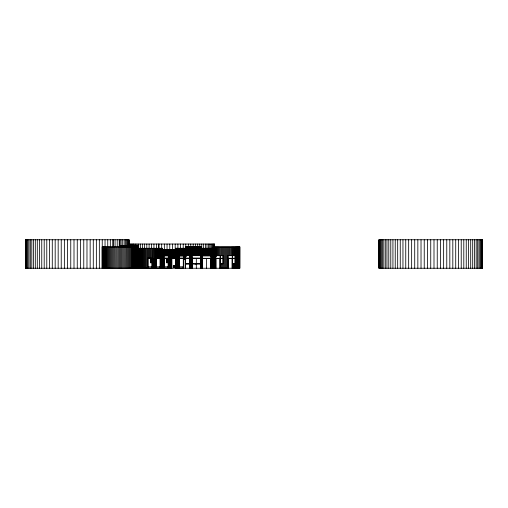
<?xml version="1.0" encoding="UTF-8"?>
<svg xmlns="http://www.w3.org/2000/svg" width="508" height="508" viewBox="0 0 508 508"><rect width="100%" height="100%" fill="white"/><g stroke="black" fill="none" stroke-linecap="round" stroke-linejoin="round"><path stroke-width="0.76" d="M163.792 258.997L163.792 268.243L163.798 255.422L168.548 255.422L168.548 268.243M171.666 258.509L171.666 268.243L171.666 258.509L175.939 258.509L175.939 268.243L175.939 258.509M189.687 258.509L189.687 268.243L189.687 258.509L185.414 258.509L185.414 268.243L185.414 258.388M196.323 268.243L196.323 258.509M201.949 268.243L201.949 258.75L200.393 258.75M119.945 245.453L138.697 245.453M136.754 246.882L102.102 246.882L102.133 268.243M185.496 246.882L201.162 246.882L201.225 259.042M214.008 246.882L239.884 246.882L239.852 268.243L25.4 268.243L25.4 239.757L129.121 239.757L129.121 244.031M136.43 248.304L162.541 248.304L162.541 249.726M186.506 248.304L175.444 248.304L175.431 249.726M200.889 248.304L216.573 248.304M162.204 249.726L176.955 249.726M200.831 255.422L191.814 255.422L191.814 268.243L191.859 246.882M202.108 255.422L211.131 255.422M223.177 255.422L215.576 255.422L215.576 268.243M200.596 255.664L192.049 255.664L192.049 258.274L200.596 258.274M232.258 255.664L227.99 255.664L227.99 258.274L232.258 258.274L232.194 246.882M164.04 258.153L168.307 258.153M179.146 258.153L183.42 258.153M185.414 258.153L189.687 258.153M192.049 258.153L200.596 258.153M152.375 258.274L147.631 258.274L147.631 268.243M160.496 258.274L155.753 258.274L155.753 268.243M202.349 258.509L210.89 258.509M151.797 258.75L153.226 258.75L153.226 268.243M175.965 258.75L178.098 258.75L178.098 268.243M183.642 258.75L185.972 258.75M183.598 258.864L185.998 258.864M190.633 258.864L190.544 268.243M156.267 258.997L155.308 258.997L155.308 268.243L155.359 259.042M175.679 258.985L177.99 258.985M200.343 258.985L201.86 258.985L201.86 268.243M176.359 259.042L177.927 259.042L177.927 268.243L178.073 248.304M200.317 259.042L201.86 259.042M189.509 263.595L189.217 263.969M200.419 263.595L200.127 263.969M223.177 263.728L220.326 263.728L220.326 268.243M185.89 263.823L189.332 263.823M192.411 263.823L196.145 263.969M189.509 263.969L185.655 263.969L185.655 263.595L185.947 263.969M200.419 263.969L196.571 263.969L196.571 263.595L196.863 263.969M173.317 265.792L174.263 265.855M173.317 265.9L174.263 265.913M173.317 266.033L174.263 266.078M173.317 266.148L174.263 266.16M173.317 266.281L174.263 266.268M173.317 266.382L174.263 266.402M173.317 266.516L174.263 266.503L173.317 266.624M173.317 266.7L174.263 266.687M173.317 266.757L174.263 266.738M173.317 266.871L174.263 266.935M173.317 266.979L174.263 267.056M173.317 267.094L174.263 267.157L174.263 265.748L173.317 265.779L173.317 267.17L174.263 267.17M482.498 239.757L482.498 268.243M482.194 239.757L482.194 268.243M481.679 239.757L481.679 268.243M480.968 239.757L480.968 268.243M480.06 239.757L480.06 268.243M478.955 239.757L478.955 268.243M477.666 239.757L477.666 268.243M476.186 239.757L476.186 268.243M474.529 239.757L474.529 268.243M472.694 239.757L472.694 268.243M470.7 239.757L470.7 268.243M468.541 239.757L468.541 268.243M466.242 239.757L466.242 268.243M463.798 239.757L463.798 268.243M461.22 239.757L461.22 268.243M458.527 239.757L458.527 268.243M455.72 239.757L455.72 268.243M452.819 239.757L452.819 268.243M449.828 239.757L449.828 268.243M446.767 239.757L446.767 268.243M443.636 239.757L443.636 268.243M440.455 239.757L440.455 268.243M437.242 239.757L437.242 268.243M433.997 239.757L433.997 268.243M430.74 239.757L430.74 268.243M427.482 239.757L427.482 268.243M424.237 239.757L424.237 268.243M421.024 239.757L421.024 268.243M417.843 239.757L417.843 268.243M414.712 239.757L414.712 268.243M411.645 239.757L411.645 268.243M408.661 239.757L408.661 268.243M405.752 239.757L405.752 268.243M402.952 239.757L402.952 268.243M400.253 239.757L400.253 268.243M397.681 239.757L397.681 268.243M395.237 239.757L395.237 268.243M392.932 239.757L392.932 268.243M390.779 239.757L390.779 268.243M388.785 239.757L388.785 268.243M386.95 239.757L386.95 268.243M385.293 239.757L385.293 268.243M383.813 239.757L383.813 268.243M382.518 239.757L382.518 268.243M381.419 239.757L381.419 268.243M380.505 239.757L380.505 268.243M379.793 239.757L379.793 268.243M379.285 239.757L379.285 268.243M378.981 239.757L378.981 268.243M239.763 246.882L239.763 268.243M239.617 246.882L239.617 268.243M239.414 246.882L239.414 268.243M239.154 246.882L239.154 268.243M238.843 246.882L238.843 268.243M238.468 246.882L238.468 268.243M238.049 246.882L238.049 268.243M237.573 246.882L237.573 268.243M237.052 246.882L237.052 268.243M236.48 246.882L236.48 268.243M235.864 246.882L235.864 268.243M235.204 246.882L235.204 268.243M234.506 246.882L234.506 255.581M234.506 263.493L234.506 268.243M233.769 246.882L233.769 255.581M233.769 263.493L233.769 268.243M232.994 246.882L232.994 255.581M232.994 263.493L232.994 268.243M232.499 268.243L232.499 263.728L235.344 263.728L235.344 255.422L227.749 255.422L227.749 268.243M232.258 268.243L232.258 258.509L227.99 258.509L227.99 268.243M232.143 268.243L232.143 258.629L228.105 258.629L228.105 268.243M231.362 246.882L231.362 255.581M230.511 246.882L230.511 255.581M229.629 246.882L229.629 255.581M228.74 246.882L228.74 255.581M227.825 246.882L227.825 268.243M226.905 246.882L226.905 268.243M225.977 246.882L225.977 268.243M225.05 246.882L225.05 268.243M224.117 246.882L224.117 268.243M223.19 246.882L223.19 268.243M222.269 246.882L222.269 255.581M222.269 263.493L222.269 268.243M221.361 246.882L221.361 255.581M221.361 263.493L221.361 268.243M220.466 246.882L220.466 255.581M220.466 263.493L220.466 268.243M220.091 268.243L220.091 258.509L215.817 258.509L215.817 268.243M219.97 268.243L219.97 258.629L215.932 258.629L215.932 268.243M219.589 246.882L219.589 255.581M218.732 246.882L218.732 255.581M217.9 246.882L217.9 255.581M217.1 246.882L217.1 255.581M216.503 248.304L216.573 255.975M216.408 248.304L216.408 255.975M216.325 246.882L216.325 255.581M216.281 248.304L216.281 255.975M216.116 248.304L216.116 255.975M215.919 248.304L215.919 255.975M215.684 248.304L215.684 255.975M215.589 246.882L215.589 248.463M215.417 248.304L215.417 268.243M215.119 248.304L215.119 268.243M214.89 246.882L214.89 248.463M214.782 248.304L214.782 268.243M214.516 248.717L214.528 244.031L128.588 244.031L128.594 245.453M214.427 248.304L214.427 268.243M214.338 244.031L214.363 248.717M214.236 246.882L214.236 248.463M213.989 244.031L214.033 268.243M213.62 248.304L213.62 268.243M213.474 244.031L213.474 248.717M213.176 248.304L213.176 268.243M212.789 244.031L212.712 268.243M212.223 248.304L212.223 268.243M211.938 244.031L211.938 248.717M211.715 248.304L211.715 268.243M211.195 248.304L211.131 268.243M210.934 244.031L210.934 248.717M210.89 268.243L210.89 258.388L202.349 258.388L202.349 268.243M210.776 258.509L210.776 268.243M210.649 248.304L210.649 255.975M210.096 248.304L210.096 255.975M209.766 244.031L209.766 248.717M209.531 248.304L209.531 255.975M208.959 248.304L208.959 255.975M208.451 244.031L208.375 255.975M207.791 248.304L207.791 255.975M207.201 248.304L207.201 255.975M206.985 244.031L206.985 248.717M206.61 248.304L206.61 255.975M206.616 258.509L206.616 268.243M206.026 248.304L206.026 255.975M205.442 248.304L205.442 255.975M205.378 244.031L205.378 248.717M204.87 248.304L204.87 255.975M204.305 248.304L204.305 255.975M203.746 248.304L203.746 255.975M203.638 244.031L203.638 248.304M203.206 248.304L203.206 255.975M202.686 248.304L202.686 255.975M202.463 258.509L202.463 268.243M202.178 248.304L202.108 268.243M201.771 244.031L201.689 259.042M201.098 246.882L201.117 259.042M201.022 246.882L201.022 258.75M200.914 246.882L200.831 268.243M200.774 246.882L200.774 258.75M200.609 246.882L200.596 268.243L200.596 258.509L192.049 258.509L192.049 268.243L192.049 258.388M200.412 246.882L200.476 268.243M200.362 263.773L196.685 263.773M200.19 246.882L200.19 255.581M199.942 246.882L199.942 255.581M199.784 244.031L199.784 246.882M199.663 246.882L199.663 255.581M199.365 246.882L199.365 255.581M199.041 246.882L199.041 255.581M198.691 246.882L198.691 255.581M198.323 246.882L198.323 255.581M197.929 246.882L197.929 255.581M197.682 244.031L197.682 246.882M197.523 246.882L197.523 255.581M197.104 246.882L197.104 255.581M196.666 246.882L196.666 255.581M196.209 246.882L196.209 255.581M195.853 263.969L196.145 263.595L196.088 264.039L192.411 263.773M195.745 246.882L195.745 255.581M195.478 244.031L195.478 246.882M195.275 246.882L195.275 255.581M194.793 246.882L194.793 255.581M194.31 246.882L194.31 255.581M193.821 246.882L193.821 255.581M193.326 246.882L193.326 255.581M193.18 244.031L193.18 246.882M192.837 246.882L192.837 255.581M192.348 246.882L192.348 255.581M192.17 258.509L192.17 268.243M191.376 246.882L191.376 268.243M190.906 246.882L190.906 268.243M190.792 244.031L190.792 246.882M190.633 258.75L190.633 268.243M190.443 246.882L190.443 268.243M189.992 246.882L189.992 258.75M189.922 268.243L189.922 255.422L185.179 255.422L185.179 268.243M189.554 246.882L189.554 255.581M189.567 258.509L189.567 268.243M189.128 246.882L189.128 255.581M188.722 246.882L188.722 255.581M188.328 244.031L188.335 255.581M187.966 246.882L187.966 255.581M187.617 246.882L187.617 255.581M187.293 246.882L187.293 255.581M186.988 246.882L186.988 255.581M186.715 246.882L186.715 255.581M186.461 246.882L186.506 255.975M186.423 248.304L186.423 255.975M186.239 246.882L186.284 255.975M186.042 246.882L186.119 255.975M185.941 248.304L185.941 255.975M185.877 246.882L185.877 248.304M185.795 244.031L185.738 255.975M185.636 246.882L185.636 248.304M185.553 246.882L185.534 268.243M185.28 248.304L185.28 259.042M185.026 248.304L185.026 259.042M184.76 248.304L184.76 259.042M184.48 248.304L184.48 259.042M184.182 248.304L184.182 259.042M183.871 248.304L183.871 259.042M183.655 268.243L183.655 255.422L178.911 255.422L178.911 268.243M183.553 248.304L183.553 255.975M183.42 268.243L183.42 258.509L179.146 258.509L179.146 268.243M183.299 258.509L183.299 268.243M183.21 244.031L183.223 255.975M182.886 248.304L182.886 255.975M182.543 248.304L182.543 255.975M182.194 248.304L182.194 255.975M181.845 248.304L181.845 255.975M181.489 248.304L181.489 255.975M181.127 248.304L181.127 255.975M180.772 248.304L180.772 255.975M180.569 244.031L180.569 248.304M180.416 248.304L180.416 255.975M180.061 248.304L180.061 255.975M179.711 248.304L179.711 255.975M179.368 248.304L179.368 255.975M179.267 258.509L179.267 268.243M179.032 248.304L179.032 268.243M178.702 248.304L178.702 268.243M178.384 248.304L178.384 268.243M177.895 244.031L177.895 248.304M177.781 248.304L177.781 259.042M177.552 248.304L177.552 259.042M177.495 248.304L177.495 259.042M177.229 248.304L177.229 259.042M177.07 259.906L177.07 266.833M176.975 248.304L176.975 259.042M176.886 249.726L176.886 258.985M176.74 248.304L176.79 258.985M176.663 249.726L176.682 258.985M176.517 248.304L176.511 258.985M176.32 248.304L176.327 258.985M176.181 268.243L176.181 258.274L171.431 258.274L171.431 268.243M176.136 248.304L176.117 258.985M175.971 248.304L175.971 249.726M175.876 249.726L175.876 258.21M175.831 248.304L175.831 249.726M175.825 268.243L175.825 258.629L171.787 258.629L171.787 268.243M175.711 248.304L175.711 249.726M175.609 248.304L175.609 258.21M175.533 248.304L175.476 249.726M175.317 249.726L175.317 258.21M175.196 244.031L175.196 249.726M175 249.726L175 258.21M174.663 249.726L174.663 258.21M174.301 249.726L174.301 258.21M173.92 249.726L173.92 258.21M173.52 249.726L173.52 258.21M173.101 249.726L173.101 258.21M172.669 249.726L172.669 258.21M172.485 244.031L172.485 249.726M172.225 249.726L172.225 258.21M171.768 249.726L171.768 258.21M171.298 249.726L171.298 268.243M170.821 249.726L170.821 268.243M170.332 249.726L170.332 268.243M169.843 249.726L169.843 268.243M169.767 244.031L169.767 249.726M169.355 249.726L169.38 268.243M169.291 258.985L169.291 268.243M168.866 249.726L168.866 258.985M168.37 249.726L168.37 255.899M168.307 268.243L168.307 258.509L164.04 258.509L164.04 268.243M168.192 258.509L168.192 268.243M167.881 249.726L167.881 255.899M167.399 249.726L167.399 255.899M167.049 244.031L167.049 249.726M166.929 249.726L166.929 255.899M166.459 249.726L166.459 255.899M166.002 249.726L166.002 255.899M165.557 249.726L165.557 255.899M165.132 249.726L165.132 255.899M164.713 249.726L164.713 255.899M164.351 244.031L164.351 249.726M164.319 249.726L164.319 255.899M164.154 258.509L164.154 268.243M163.944 249.726L163.944 255.899M163.582 249.726L163.684 268.243M163.252 249.726L163.252 268.243M162.941 249.726L162.941 268.243M162.655 249.726L162.655 268.243M162.433 248.304L162.509 249.726M162.395 249.726L162.395 268.243M162.3 248.304L162.274 268.243M162.115 248.304L162.115 268.243M161.874 248.304L161.874 268.243M161.684 244.031L161.684 249.015M161.588 248.304L161.588 268.243M161.252 248.304L161.252 268.243M160.865 248.304L160.865 268.243M160.433 248.304L160.496 268.243M160.261 268.243L160.261 258.509L155.988 258.509L155.988 268.243M160.141 268.243L160.141 258.629L156.108 258.629L156.108 268.243M159.957 248.304L159.957 258.274M159.436 248.304L159.436 258.274M159.048 244.031L159.048 249.015M158.871 248.304L158.871 258.274M158.439 244.031L158.439 248.304M158.274 248.304L158.274 258.274M157.632 248.304L157.632 258.274M156.959 248.304L156.959 258.274M156.47 244.031L156.47 248.304M156.261 248.304L156.261 258.274M155.531 248.304L155.531 259.042M155.188 258.75L155.188 268.243M154.769 248.304L154.769 268.243M153.988 248.304L153.988 268.243M153.943 244.031L153.943 248.304M153.187 248.304L153.105 268.243M153.054 259.042L153.054 268.243M152.375 248.304L152.375 268.243M152.14 268.243L152.14 258.509L147.866 258.509L147.866 268.243M152.019 268.243L152.019 258.629L147.987 258.629L147.987 268.243M151.543 248.304L151.543 258.274M151.486 244.031L151.486 248.304M150.705 248.304L150.705 258.274M149.86 248.304L149.86 258.274M149.104 244.031L149.104 248.304M149.009 248.304L149.009 258.274M148.158 248.304L148.158 258.274M147.314 248.304L147.314 268.243M146.812 244.031L146.812 248.304M146.475 248.304L146.475 268.243M145.644 248.304L145.644 268.243M144.831 248.304L144.831 268.243M144.615 244.031L144.615 248.304M144.031 248.304L144.031 268.243M143.25 248.304L143.25 268.243M142.526 244.031L142.526 248.304M142.494 248.304L142.494 268.243M141.764 248.304L141.764 268.243M141.059 248.304L141.059 268.243M140.551 244.031L140.551 248.304M140.386 248.304L140.386 268.243M139.751 248.304L139.751 268.243M139.148 248.304L139.148 268.243M138.697 244.031L138.697 248.304M138.532 245.453L138.589 268.243M138.405 245.453L138.405 248.304M138.239 245.453L138.239 248.304M138.043 245.453L138.062 268.243M137.808 245.453L137.808 248.304M137.585 268.243L137.541 245.453M137.236 245.453L137.236 248.304M137.154 248.304L137.154 268.243M136.969 244.031L136.969 245.453M136.906 245.453L136.906 248.304M136.722 246.882L136.766 268.243M136.62 246.882L136.62 248.304M136.544 245.453L136.544 248.304M136.449 246.882L136.449 268.243M136.208 246.882L136.208 268.243M136.157 245.453L136.157 246.882M135.909 246.882L135.909 268.243M135.738 245.453L135.738 246.882M135.541 246.882L135.541 268.243M135.376 244.031L135.376 245.453M135.299 245.453L135.299 246.882M135.103 246.882L135.103 268.243M134.836 245.453L134.836 246.882M134.614 246.882L134.614 268.243M134.347 245.453L134.347 246.882M134.055 246.882L134.055 268.243M133.922 244.031L133.922 245.453M133.756 244.031L133.839 246.882M133.445 246.882L133.445 268.243M133.312 245.453L133.312 246.882M132.772 245.453L132.779 268.243M132.62 244.031L132.62 245.453M132.22 245.453L132.22 246.882M132.061 246.882L132.061 268.243M131.655 245.453L131.655 246.882M131.47 244.031L131.47 245.453M131.286 246.882L131.286 268.243M131.077 245.453L131.077 246.882M130.48 244.031L130.473 268.243M129.915 245.453L129.915 246.882M129.642 244.031L129.642 245.453M129.61 246.882L129.61 268.243M129.324 245.453L129.324 246.882M129.019 239.757L128.975 245.453M128.714 239.757L128.714 268.243M128.207 239.757L128.149 246.882M127.775 246.882L127.775 268.243M127.495 239.757L127.565 246.882M126.994 245.453L126.994 246.882M126.803 246.882L126.803 268.243M126.581 239.757L126.581 245.453M126.428 245.453L126.428 246.882M125.87 245.453L125.806 268.243M125.482 239.757L125.482 245.453M125.33 245.453L125.33 246.882M124.809 245.453L124.784 268.243M124.301 245.453L124.301 246.882M124.187 239.757L124.187 245.453M123.812 245.453L123.812 246.882M123.736 246.882L123.736 268.243M123.349 245.453L123.349 246.882M122.904 245.453L122.904 247.021M122.707 239.757L122.707 245.453M122.676 246.882L122.676 268.243M122.492 245.453L122.492 247.021M122.098 245.453L122.098 247.021M121.736 245.453L121.736 247.021M121.603 246.882L121.603 268.243M121.406 245.453L121.406 247.021M121.05 239.757L121.107 247.021M120.841 245.453L120.841 247.028M120.606 245.453L120.517 268.243M120.409 245.453L120.409 247.028M120.244 245.453L120.244 247.028M120.117 245.453L120.117 247.028M120.021 245.453L120.021 247.028M119.964 239.757L119.945 247.028M119.431 246.882L119.431 268.243M119.215 239.757L119.215 246.882M118.339 246.882L118.339 268.243M117.259 268.243L117.221 239.757M116.18 246.882L116.18 268.243M115.119 268.243L115.068 239.757M114.071 246.882L114.071 268.243M113.36 239.757L113.36 246.882M113.049 246.882L113.049 268.243M112.763 239.757L112.763 246.882M112.052 246.882L112.052 268.243M111.081 246.882L111.081 268.243M110.319 239.757L110.319 246.882M110.141 246.882L110.141 268.243M109.245 246.882L109.245 268.243M108.382 246.882L108.382 268.243M107.747 239.757L107.747 246.882M107.569 246.882L107.569 268.243M106.794 246.882L106.794 268.243M106.077 246.882L106.077 268.243M105.41 246.882L105.41 268.243M105.035 239.757L105.048 246.882M104.8 246.882L104.8 268.243M104.242 246.882L104.242 268.243M103.753 246.882L103.753 268.243M103.321 246.882L103.321 268.243M102.946 246.882L102.946 268.243M102.648 246.882L102.648 268.243M102.406 246.882L102.406 268.243M102.248 239.757L102.235 268.243M99.339 239.757L99.339 268.243M96.355 239.757L96.355 268.243M93.288 239.757L93.288 268.243M90.157 239.757L90.157 268.243M86.976 239.757L86.976 268.243M83.763 239.757L83.763 268.243M80.518 239.757L80.518 268.243M77.26 239.757L77.26 268.243M74.003 239.757L74.003 268.243M70.758 239.757L70.758 268.243M67.545 239.757L67.545 268.243M64.364 239.757L64.364 268.243M61.233 239.757L61.233 268.243M58.172 239.757L58.172 268.243M55.182 239.757L55.182 268.243M52.28 239.757L52.28 268.243M49.473 239.757L49.473 268.243M46.78 239.757L46.78 268.243M44.202 239.757L44.202 268.243M41.758 239.757L41.758 268.243M39.459 239.757L39.459 268.243M37.3 239.757L37.3 268.243M35.306 239.757L35.306 268.243M33.471 239.757L33.471 268.243M31.814 239.757L31.814 268.243M30.334 239.757L30.334 268.243M29.045 239.757L29.045 268.243M27.94 239.757L27.94 268.243M27.032 239.757L27.032 268.243M26.321 239.757L26.321 268.243M25.806 239.757L25.806 268.243M25.502 239.757L25.502 268.243M168.415 265.779L168.415 267.17L168.415 265.748M482.6 239.757L378.879 239.757L378.879 268.243L482.6 268.243L482.6 239.757M168.307 255.664L164.04 255.664L164.04 258.274L168.307 258.274L168.307 255.664M183.42 255.664L179.146 255.664L179.146 258.274L183.42 258.274L183.42 255.664M189.687 255.664L185.414 255.664L185.414 258.274L189.687 258.274L189.687 255.664M210.89 255.664L202.349 255.664L202.349 258.274L210.89 258.274L210.89 255.664M220.091 255.664L215.817 255.664L215.817 258.274L220.091 258.274L220.091 255.664M222.936 255.664L220.326 255.664L220.326 258.274L222.936 258.274L222.936 255.664M235.109 255.664L232.499 255.664L232.499 258.274L235.109 258.274L235.109 255.664M222.936 258.509L220.326 258.509L220.326 263.493L222.936 263.493L222.936 258.509M235.109 258.509L232.499 258.509L232.499 263.493L235.109 263.493L235.109 258.509M151.428 259.22L150.362 259.22L150.362 262.782L151.428 262.782L151.428 259.22M167.596 259.22L166.529 259.22L166.529 262.782L167.596 262.782L167.596 259.22M151.308 259.34L150.476 259.34L150.476 262.661L151.308 262.661L151.308 259.34M167.481 259.34L166.649 259.34L166.649 262.661L167.481 262.661L167.481 259.34M151.905 266.814L148.107 266.814L148.107 268.002L151.905 268.002L151.905 266.814M160.026 266.814L156.229 266.814L156.229 268.002L160.026 268.002L160.026 266.814M168.072 266.814L164.274 266.814L164.274 268.002L168.072 268.002L168.072 266.814M183.178 266.814L179.381 266.814L179.381 268.002L183.178 268.002L183.178 266.814"/></g></svg>
